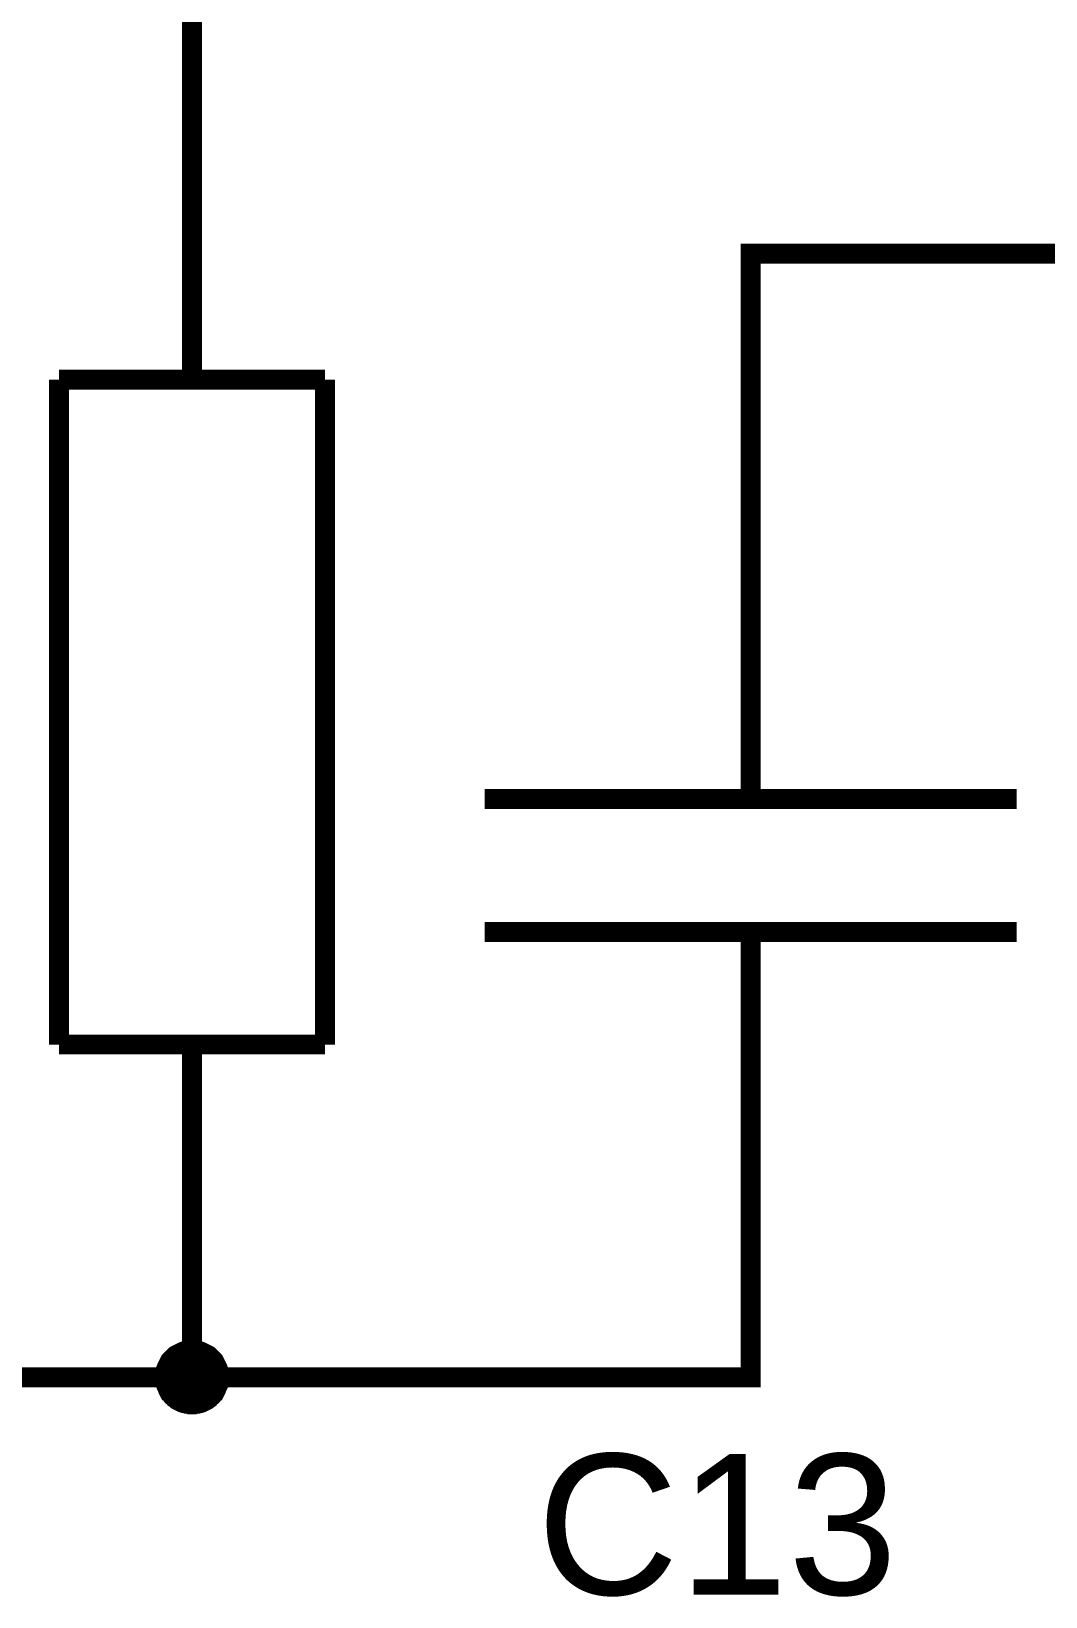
# Model space of a CAD drawing. Header units: millimetres. Extents: x 0 to 594, y 0 to 420.
# Drawn here: x 299.37 to 314.62, y 287.59 to 311.14 of the extents above; entities that cross this region are included whole.
import ezdxf

# ---------------------------------------------------------------- set-up
doc = ezdxf.new("R2010")
doc.units = ezdxf.units.MM
doc.layers.add('Sheet', color=255, linetype='Continuous')
doc.styles.get("Standard").update_dxf_attribs({"font": 'arial.ttf'})

msp = doc.modelspace()

# ---------------------------------------------------------------- linework, layer by layer
at = {"layer": 'Sheet', "color": 0}
for points, const_width in [([(301.783, 310.894), (301.783, 311.793)], 0.3), ([(301.783, 310.894), (301.783, 305.898)], 0.3), ([(301.783, 305.898), (301.783, 310.894)], 0.3), ([(310.186, 306.099), (310.186, 307.793), (317.986, 307.793), (322.981, 307.793)], 0.3), ([(310.186, 306.099), (310.186, 299.59)], 0.3), ([(310.186, 301.093), (310.186, 306.099)], 0.3), ([(299.783, 305.898), (299.783, 295.897)], 0.3), ([(299.783, 305.898), (303.784, 305.898)], 0.3), ([(303.784, 295.897), (303.784, 305.898)], 0.3), ([(306.186, 299.59), (314.187, 299.59)], 0.3), ([(306.186, 297.59), (314.187, 297.59)], 0.3), ([(310.186, 297.59), (310.186, 291.176)], 0.3), ([(303.784, 295.897), (299.783, 295.897)], 0.3), ([(301.783, 295.897), (301.783, 290.891)], 0.3), ([(301.783, 295.897), (301.783, 290.891)], 0.3), ([(310.186, 296.098), (310.186, 291.092)], 0.3), ([(284.184, 294.193), (284.184, 290.891), (301.783, 290.891), (301.783, 290.891), (310.186, 290.891), (310.186, 291.092)], 0.3), ([(301.276, 290.891), (301.276, 290.922), (301.276, 290.943), (301.286, 290.965), (301.286, 290.996), (301.286, 291.018), (301.297, 291.039), (301.307, 291.07), (301.318, 291.092), (301.328, 291.113), (301.339, 291.134), (301.35, 291.155), (301.36, 291.176), (301.371, 291.197), (301.392, 291.219), (301.403, 291.229), (301.424, 291.25), (301.445, 291.272), (301.455, 291.282), (301.477, 291.303), (301.498, 291.314), (301.519, 291.324), (301.54, 291.335), (301.561, 291.346), (301.582, 291.356), (301.604, 291.367), (301.635, 291.377), (301.656, 291.388), (301.678, 291.388), (301.709, 291.388), (301.731, 291.399), (301.752, 291.399), (301.783, 291.399)], 0.0991), ([(301.276, 290.891), (301.276, 290.922), (301.276, 290.943), (301.286, 290.965), (301.286, 290.996), (301.286, 291.018), (301.297, 291.039), (301.307, 291.07), (301.318, 291.092), (301.328, 291.113), (301.339, 291.134), (301.35, 291.155), (301.36, 291.176), (301.371, 291.197), (301.392, 291.219), (301.403, 291.229), (301.424, 291.25), (301.445, 291.272), (301.455, 291.282), (301.477, 291.303), (301.498, 291.314), (301.519, 291.324), (301.54, 291.335), (301.561, 291.346), (301.582, 291.356), (301.604, 291.367), (301.635, 291.377), (301.656, 291.388), (301.678, 291.388), (301.709, 291.388), (301.731, 291.399), (301.752, 291.399), (301.783, 291.399)], 0.0991), ([(301.276, 290.891), (301.276, 290.922), (301.276, 290.943), (301.286, 290.965), (301.286, 290.996), (301.286, 291.018), (301.297, 291.039), (301.307, 291.07), (301.318, 291.092), (301.328, 291.113), (301.339, 291.134), (301.35, 291.155), (301.36, 291.176), (301.371, 291.197), (301.392, 291.219), (301.403, 291.229), (301.424, 291.25), (301.445, 291.272), (301.455, 291.282), (301.477, 291.303), (301.498, 291.314), (301.519, 291.324), (301.54, 291.335), (301.561, 291.346), (301.582, 291.356), (301.604, 291.367), (301.635, 291.377), (301.656, 291.388), (301.678, 291.388), (301.709, 291.388), (301.731, 291.399), (301.752, 291.399), (301.783, 291.399)], 0.0991), ([(301.276, 290.891), (301.276, 290.922), (301.276, 290.943), (301.286, 290.965), (301.286, 290.996), (301.286, 291.018), (301.297, 291.039), (301.307, 291.07), (301.318, 291.092), (301.328, 291.113), (301.339, 291.134), (301.35, 291.155), (301.36, 291.176), (301.371, 291.197), (301.392, 291.219), (301.403, 291.229), (301.424, 291.25), (301.445, 291.272), (301.455, 291.282), (301.477, 291.303), (301.498, 291.314), (301.519, 291.324), (301.54, 291.335), (301.561, 291.346), (301.582, 291.356), (301.604, 291.367), (301.635, 291.377), (301.656, 291.388), (301.678, 291.388), (301.709, 291.388), (301.731, 291.399), (301.752, 291.399), (301.783, 291.399)], 0.0991), ([(301.276, 290.891), (301.276, 290.922), (301.276, 290.943), (301.286, 290.965), (301.286, 290.996), (301.286, 291.018), (301.297, 291.039), (301.307, 291.07), (301.318, 291.092), (301.328, 291.113), (301.339, 291.134), (301.35, 291.155), (301.36, 291.176), (301.371, 291.197), (301.392, 291.219), (301.403, 291.229), (301.424, 291.25), (301.445, 291.272), (301.455, 291.282), (301.477, 291.303), (301.498, 291.314), (301.519, 291.324), (301.54, 291.335), (301.561, 291.346), (301.582, 291.356), (301.604, 291.367), (301.635, 291.377), (301.656, 291.388), (301.678, 291.388), (301.709, 291.388), (301.731, 291.399), (301.752, 291.399), (301.783, 291.399)], 0.0991), ([(301.276, 290.891), (301.276, 290.922), (301.276, 290.943), (301.286, 290.965), (301.286, 290.996), (301.286, 291.018), (301.297, 291.039), (301.307, 291.07), (301.318, 291.092), (301.328, 291.113), (301.339, 291.134), (301.35, 291.155), (301.36, 291.176), (301.371, 291.197), (301.392, 291.219), (301.403, 291.229), (301.424, 291.25), (301.445, 291.272), (301.455, 291.282), (301.477, 291.303), (301.498, 291.314), (301.519, 291.324), (301.54, 291.335), (301.561, 291.346), (301.582, 291.356), (301.604, 291.367), (301.635, 291.377), (301.656, 291.388), (301.678, 291.388), (301.709, 291.388), (301.731, 291.399), (301.752, 291.399), (301.783, 291.399)], 0.0991), ([(301.276, 290.891), (301.276, 290.922), (301.276, 290.943), (301.286, 290.965), (301.286, 290.996), (301.286, 291.018), (301.297, 291.039), (301.307, 291.07), (301.318, 291.092), (301.328, 291.113), (301.339, 291.134), (301.35, 291.155), (301.36, 291.176), (301.371, 291.197), (301.392, 291.219), (301.403, 291.229), (301.424, 291.25), (301.445, 291.272), (301.455, 291.282), (301.477, 291.303), (301.498, 291.314), (301.519, 291.324), (301.54, 291.335), (301.561, 291.346), (301.582, 291.356), (301.604, 291.367), (301.635, 291.377), (301.656, 291.388), (301.678, 291.388), (301.709, 291.388), (301.731, 291.399), (301.752, 291.399), (301.783, 291.399)], 0.0991), ([(301.276, 290.891), (301.276, 290.922), (301.276, 290.943), (301.286, 290.965), (301.286, 290.996), (301.286, 291.018), (301.297, 291.039), (301.307, 291.07), (301.318, 291.092), (301.328, 291.113), (301.339, 291.134), (301.35, 291.155), (301.36, 291.176), (301.371, 291.197), (301.392, 291.219), (301.403, 291.229), (301.424, 291.25), (301.445, 291.272), (301.455, 291.282), (301.477, 291.303), (301.498, 291.314), (301.519, 291.324), (301.54, 291.335), (301.561, 291.346), (301.582, 291.356), (301.604, 291.367), (301.635, 291.377), (301.656, 291.388), (301.678, 291.388), (301.709, 291.388), (301.731, 291.399), (301.752, 291.399), (301.783, 291.399)], 0.0991), ([(301.276, 290.891), (301.276, 290.922), (301.276, 290.943), (301.286, 290.965), (301.286, 290.996), (301.286, 291.018), (301.297, 291.039), (301.307, 291.07), (301.318, 291.092), (301.328, 291.113), (301.339, 291.134), (301.35, 291.155), (301.36, 291.176), (301.371, 291.197), (301.392, 291.219), (301.403, 291.229), (301.424, 291.25), (301.445, 291.272), (301.455, 291.282), (301.477, 291.303), (301.498, 291.314), (301.519, 291.324), (301.54, 291.335), (301.561, 291.346), (301.582, 291.356), (301.604, 291.367), (301.635, 291.377), (301.656, 291.388), (301.678, 291.388), (301.709, 291.388), (301.731, 291.399), (301.752, 291.399), (301.783, 291.399)], 0.0991), ([(301.276, 290.891), (301.276, 290.922), (301.276, 290.943), (301.286, 290.965), (301.286, 290.996), (301.286, 291.018), (301.297, 291.039), (301.307, 291.07), (301.318, 291.092), (301.328, 291.113), (301.339, 291.134), (301.35, 291.155), (301.36, 291.176), (301.371, 291.197), (301.392, 291.219), (301.403, 291.229), (301.424, 291.25), (301.445, 291.272), (301.455, 291.282), (301.477, 291.303), (301.498, 291.314), (301.519, 291.324), (301.54, 291.335), (301.561, 291.346), (301.582, 291.356), (301.604, 291.367), (301.635, 291.377), (301.656, 291.388), (301.678, 291.388), (301.709, 291.388), (301.731, 291.399), (301.752, 291.399), (301.783, 291.399)], 0.0991), ([(301.783, 291.399), (301.783, 291.399)], 0.0991), ([(301.783, 291.399), (301.815, 291.399), (301.836, 291.399), (301.858, 291.388), (301.889, 291.388), (301.91, 291.388), (301.932, 291.377), (301.963, 291.367), (301.985, 291.356), (302.006, 291.346), (302.027, 291.335), (302.048, 291.324), (302.069, 291.314), (302.09, 291.303), (302.112, 291.282), (302.122, 291.272), (302.143, 291.25), (302.164, 291.229), (302.175, 291.219), (302.196, 291.197), (302.207, 291.176), (302.217, 291.155), (302.228, 291.134), (302.239, 291.113), (302.249, 291.092), (302.26, 291.07), (302.27, 291.039), (302.281, 291.018), (302.281, 290.996), (302.281, 290.965), (302.291, 290.943), (302.291, 290.922), (302.291, 290.891)], 0.0991), ([(301.783, 291.399), (301.783, 291.399)], 0.0991), ([(301.783, 291.399), (301.815, 291.399), (301.836, 291.399), (301.858, 291.388), (301.889, 291.388), (301.91, 291.388), (301.932, 291.377), (301.963, 291.367), (301.985, 291.356), (302.006, 291.346), (302.027, 291.335), (302.048, 291.324), (302.069, 291.314), (302.09, 291.303), (302.112, 291.282), (302.122, 291.272), (302.143, 291.25), (302.164, 291.229), (302.175, 291.219), (302.196, 291.197), (302.207, 291.176), (302.217, 291.155), (302.228, 291.134), (302.239, 291.113), (302.249, 291.092), (302.26, 291.07), (302.27, 291.039), (302.281, 291.018), (302.281, 290.996), (302.281, 290.965), (302.291, 290.943), (302.291, 290.922), (302.291, 290.891)], 0.0991), ([(301.783, 291.399), (301.783, 291.399)], 0.0991), ([(301.783, 291.399), (301.815, 291.399), (301.836, 291.399), (301.858, 291.388), (301.889, 291.388), (301.91, 291.388), (301.932, 291.377), (301.963, 291.367), (301.985, 291.356), (302.006, 291.346), (302.027, 291.335), (302.048, 291.324), (302.069, 291.314), (302.09, 291.303), (302.112, 291.282), (302.122, 291.272), (302.143, 291.25), (302.164, 291.229), (302.175, 291.219), (302.196, 291.197), (302.207, 291.176), (302.217, 291.155), (302.228, 291.134), (302.239, 291.113), (302.249, 291.092), (302.26, 291.07), (302.27, 291.039), (302.281, 291.018), (302.281, 290.996), (302.281, 290.965), (302.291, 290.943), (302.291, 290.922), (302.291, 290.891)], 0.0991), ([(301.783, 291.399), (301.783, 291.399)], 0.0991), ([(301.783, 291.399), (301.815, 291.399), (301.836, 291.399), (301.858, 291.388), (301.889, 291.388), (301.91, 291.388), (301.932, 291.377), (301.963, 291.367), (301.985, 291.356), (302.006, 291.346), (302.027, 291.335), (302.048, 291.324), (302.069, 291.314), (302.09, 291.303), (302.112, 291.282), (302.122, 291.272), (302.143, 291.25), (302.164, 291.229), (302.175, 291.219), (302.196, 291.197), (302.207, 291.176), (302.217, 291.155), (302.228, 291.134), (302.239, 291.113), (302.249, 291.092), (302.26, 291.07), (302.27, 291.039), (302.281, 291.018), (302.281, 290.996), (302.281, 290.965), (302.291, 290.943), (302.291, 290.922), (302.291, 290.891)], 0.0991), ([(301.783, 291.399), (301.783, 291.399)], 0.0991), ([(301.783, 291.399), (301.815, 291.399), (301.836, 291.399), (301.858, 291.388), (301.889, 291.388), (301.91, 291.388), (301.932, 291.377), (301.963, 291.367), (301.985, 291.356), (302.006, 291.346), (302.027, 291.335), (302.048, 291.324), (302.069, 291.314), (302.09, 291.303), (302.112, 291.282), (302.122, 291.272), (302.143, 291.25), (302.164, 291.229), (302.175, 291.219), (302.196, 291.197), (302.207, 291.176), (302.217, 291.155), (302.228, 291.134), (302.239, 291.113), (302.249, 291.092), (302.26, 291.07), (302.27, 291.039), (302.281, 291.018), (302.281, 290.996), (302.281, 290.965), (302.291, 290.943), (302.291, 290.922), (302.291, 290.891)], 0.0991), ([(301.783, 291.399), (301.783, 291.399)], 0.0991), ([(301.783, 291.399), (301.815, 291.399), (301.836, 291.399), (301.858, 291.388), (301.889, 291.388), (301.91, 291.388), (301.932, 291.377), (301.963, 291.367), (301.985, 291.356), (302.006, 291.346), (302.027, 291.335), (302.048, 291.324), (302.069, 291.314), (302.09, 291.303), (302.112, 291.282), (302.122, 291.272), (302.143, 291.25), (302.164, 291.229), (302.175, 291.219), (302.196, 291.197), (302.207, 291.176), (302.217, 291.155), (302.228, 291.134), (302.239, 291.113), (302.249, 291.092), (302.26, 291.07), (302.27, 291.039), (302.281, 291.018), (302.281, 290.996), (302.281, 290.965), (302.291, 290.943), (302.291, 290.922), (302.291, 290.891)], 0.0991), ([(301.783, 291.399), (301.783, 291.399)], 0.0991), ([(301.783, 291.399), (301.815, 291.399), (301.836, 291.399), (301.858, 291.388), (301.889, 291.388), (301.91, 291.388), (301.932, 291.377), (301.963, 291.367), (301.985, 291.356), (302.006, 291.346), (302.027, 291.335), (302.048, 291.324), (302.069, 291.314), (302.09, 291.303), (302.112, 291.282), (302.122, 291.272), (302.143, 291.25), (302.164, 291.229), (302.175, 291.219), (302.196, 291.197), (302.207, 291.176), (302.217, 291.155), (302.228, 291.134), (302.239, 291.113), (302.249, 291.092), (302.26, 291.07), (302.27, 291.039), (302.281, 291.018), (302.281, 290.996), (302.281, 290.965), (302.291, 290.943), (302.291, 290.922), (302.291, 290.891)], 0.0991), ([(301.783, 291.399), (301.783, 291.399)], 0.0991), ([(301.783, 291.399), (301.815, 291.399), (301.836, 291.399), (301.858, 291.388), (301.889, 291.388), (301.91, 291.388), (301.932, 291.377), (301.963, 291.367), (301.985, 291.356), (302.006, 291.346), (302.027, 291.335), (302.048, 291.324), (302.069, 291.314), (302.09, 291.303), (302.112, 291.282), (302.122, 291.272), (302.143, 291.25), (302.164, 291.229), (302.175, 291.219), (302.196, 291.197), (302.207, 291.176), (302.217, 291.155), (302.228, 291.134), (302.239, 291.113), (302.249, 291.092), (302.26, 291.07), (302.27, 291.039), (302.281, 291.018), (302.281, 290.996), (302.281, 290.965), (302.291, 290.943), (302.291, 290.922), (302.291, 290.891)], 0.0991), ([(301.783, 291.399), (301.783, 291.399)], 0.0991), ([(301.783, 291.399), (301.815, 291.399), (301.836, 291.399), (301.858, 291.388), (301.889, 291.388), (301.91, 291.388), (301.932, 291.377), (301.963, 291.367), (301.985, 291.356), (302.006, 291.346), (302.027, 291.335), (302.048, 291.324), (302.069, 291.314), (302.09, 291.303), (302.112, 291.282), (302.122, 291.272), (302.143, 291.25), (302.164, 291.229), (302.175, 291.219), (302.196, 291.197), (302.207, 291.176), (302.217, 291.155), (302.228, 291.134), (302.239, 291.113), (302.249, 291.092), (302.26, 291.07), (302.27, 291.039), (302.281, 291.018), (302.281, 290.996), (302.281, 290.965), (302.291, 290.943), (302.291, 290.922), (302.291, 290.891)], 0.0991), ([(301.783, 291.399), (301.783, 291.399)], 0.0991), ([(301.783, 291.399), (301.815, 291.399), (301.836, 291.399), (301.858, 291.388), (301.889, 291.388), (301.91, 291.388), (301.932, 291.377), (301.963, 291.367), (301.985, 291.356), (302.006, 291.346), (302.027, 291.335), (302.048, 291.324), (302.069, 291.314), (302.09, 291.303), (302.112, 291.282), (302.122, 291.272), (302.143, 291.25), (302.164, 291.229), (302.175, 291.219), (302.196, 291.197), (302.207, 291.176), (302.217, 291.155), (302.228, 291.134), (302.239, 291.113), (302.249, 291.092), (302.26, 291.07), (302.27, 291.039), (302.281, 291.018), (302.281, 290.996), (302.281, 290.965), (302.291, 290.943), (302.291, 290.922), (302.291, 290.891)], 0.0991), ([(301.783, 290.383), (301.752, 290.383), (301.731, 290.383), (301.709, 290.393), (301.678, 290.393), (301.656, 290.404), (301.635, 290.404), (301.604, 290.414), (301.582, 290.425), (301.561, 290.435), (301.54, 290.446), (301.519, 290.457), (301.498, 290.467), (301.477, 290.488), (301.455, 290.499), (301.445, 290.52), (301.424, 290.531), (301.403, 290.552), (301.392, 290.573), (301.371, 290.584), (301.36, 290.605), (301.35, 290.626), (301.339, 290.647), (301.328, 290.668), (301.318, 290.7), (301.307, 290.721), (301.297, 290.742), (301.286, 290.764), (301.286, 290.785), (301.286, 290.816), (301.276, 290.838), (301.276, 290.869), (301.276, 290.891)], 0.0991), ([(301.276, 290.891), (301.276, 290.891)], 0.0991), ([(301.783, 290.383), (301.752, 290.383), (301.731, 290.383), (301.709, 290.393), (301.678, 290.393), (301.656, 290.404), (301.635, 290.404), (301.604, 290.414), (301.582, 290.425), (301.561, 290.435), (301.54, 290.446), (301.519, 290.457), (301.498, 290.467), (301.477, 290.488), (301.455, 290.499), (301.445, 290.52), (301.424, 290.531), (301.403, 290.552), (301.392, 290.573), (301.371, 290.584), (301.36, 290.605), (301.35, 290.626), (301.339, 290.647), (301.328, 290.668), (301.318, 290.7), (301.307, 290.721), (301.297, 290.742), (301.286, 290.764), (301.286, 290.785), (301.286, 290.816), (301.276, 290.838), (301.276, 290.869), (301.276, 290.891)], 0.0991), ([(301.276, 290.891), (301.276, 290.891)], 0.0991), ([(301.783, 290.383), (301.752, 290.383), (301.731, 290.383), (301.709, 290.393), (301.678, 290.393), (301.656, 290.404), (301.635, 290.404), (301.604, 290.414), (301.582, 290.425), (301.561, 290.435), (301.54, 290.446), (301.519, 290.457), (301.498, 290.467), (301.477, 290.488), (301.455, 290.499), (301.445, 290.52), (301.424, 290.531), (301.403, 290.552), (301.392, 290.573), (301.371, 290.584), (301.36, 290.605), (301.35, 290.626), (301.339, 290.647), (301.328, 290.668), (301.318, 290.7), (301.307, 290.721), (301.297, 290.742), (301.286, 290.764), (301.286, 290.785), (301.286, 290.816), (301.276, 290.838), (301.276, 290.869), (301.276, 290.891)], 0.0991), ([(301.276, 290.891), (301.276, 290.891)], 0.0991), ([(301.783, 290.383), (301.752, 290.383), (301.731, 290.383), (301.709, 290.393), (301.678, 290.393), (301.656, 290.404), (301.635, 290.404), (301.604, 290.414), (301.582, 290.425), (301.561, 290.435), (301.54, 290.446), (301.519, 290.457), (301.498, 290.467), (301.477, 290.488), (301.455, 290.499), (301.445, 290.52), (301.424, 290.531), (301.403, 290.552), (301.392, 290.573), (301.371, 290.584), (301.36, 290.605), (301.35, 290.626), (301.339, 290.647), (301.328, 290.668), (301.318, 290.7), (301.307, 290.721), (301.297, 290.742), (301.286, 290.764), (301.286, 290.785), (301.286, 290.816), (301.276, 290.838), (301.276, 290.869), (301.276, 290.891)], 0.0991), ([(301.276, 290.891), (301.276, 290.891)], 0.0991), ([(301.783, 290.383), (301.752, 290.383), (301.731, 290.383), (301.709, 290.393), (301.678, 290.393), (301.656, 290.404), (301.635, 290.404), (301.604, 290.414), (301.582, 290.425), (301.561, 290.435), (301.54, 290.446), (301.519, 290.457), (301.498, 290.467), (301.477, 290.488), (301.455, 290.499), (301.445, 290.52), (301.424, 290.531), (301.403, 290.552), (301.392, 290.573), (301.371, 290.584), (301.36, 290.605), (301.35, 290.626), (301.339, 290.647), (301.328, 290.668), (301.318, 290.7), (301.307, 290.721), (301.297, 290.742), (301.286, 290.764), (301.286, 290.785), (301.286, 290.816), (301.276, 290.838), (301.276, 290.869), (301.276, 290.891)], 0.0991), ([(301.276, 290.891), (301.276, 290.891)], 0.0991), ([(301.783, 290.383), (301.752, 290.383), (301.731, 290.383), (301.709, 290.393), (301.678, 290.393), (301.656, 290.404), (301.635, 290.404), (301.604, 290.414), (301.582, 290.425), (301.561, 290.435), (301.54, 290.446), (301.519, 290.457), (301.498, 290.467), (301.477, 290.488), (301.455, 290.499), (301.445, 290.52), (301.424, 290.531), (301.403, 290.552), (301.392, 290.573), (301.371, 290.584), (301.36, 290.605), (301.35, 290.626), (301.339, 290.647), (301.328, 290.668), (301.318, 290.7), (301.307, 290.721), (301.297, 290.742), (301.286, 290.764), (301.286, 290.785), (301.286, 290.816), (301.276, 290.838), (301.276, 290.869), (301.276, 290.891)], 0.0991), ([(301.276, 290.891), (301.276, 290.891)], 0.0991), ([(301.783, 290.383), (301.752, 290.383), (301.731, 290.383), (301.709, 290.393), (301.678, 290.393), (301.656, 290.404), (301.635, 290.404), (301.604, 290.414), (301.582, 290.425), (301.561, 290.435), (301.54, 290.446), (301.519, 290.457), (301.498, 290.467), (301.477, 290.488), (301.455, 290.499), (301.445, 290.52), (301.424, 290.531), (301.403, 290.552), (301.392, 290.573), (301.371, 290.584), (301.36, 290.605), (301.35, 290.626), (301.339, 290.647), (301.328, 290.668), (301.318, 290.7), (301.307, 290.721), (301.297, 290.742), (301.286, 290.764), (301.286, 290.785), (301.286, 290.816), (301.276, 290.838), (301.276, 290.869), (301.276, 290.891)], 0.0991), ([(301.276, 290.891), (301.276, 290.891)], 0.0991), ([(301.783, 290.383), (301.752, 290.383), (301.731, 290.383), (301.709, 290.393), (301.678, 290.393), (301.656, 290.404), (301.635, 290.404), (301.604, 290.414), (301.582, 290.425), (301.561, 290.435), (301.54, 290.446), (301.519, 290.457), (301.498, 290.467), (301.477, 290.488), (301.455, 290.499), (301.445, 290.52), (301.424, 290.531), (301.403, 290.552), (301.392, 290.573), (301.371, 290.584), (301.36, 290.605), (301.35, 290.626), (301.339, 290.647), (301.328, 290.668), (301.318, 290.7), (301.307, 290.721), (301.297, 290.742), (301.286, 290.764), (301.286, 290.785), (301.286, 290.816), (301.276, 290.838), (301.276, 290.869), (301.276, 290.891)], 0.0991), ([(301.276, 290.891), (301.276, 290.891)], 0.0991), ([(301.783, 290.383), (301.752, 290.383), (301.731, 290.383), (301.709, 290.393), (301.678, 290.393), (301.656, 290.404), (301.635, 290.404), (301.604, 290.414), (301.582, 290.425), (301.561, 290.435), (301.54, 290.446), (301.519, 290.457), (301.498, 290.467), (301.477, 290.488), (301.455, 290.499), (301.445, 290.52), (301.424, 290.531), (301.403, 290.552), (301.392, 290.573), (301.371, 290.584), (301.36, 290.605), (301.35, 290.626), (301.339, 290.647), (301.328, 290.668), (301.318, 290.7), (301.307, 290.721), (301.297, 290.742), (301.286, 290.764), (301.286, 290.785), (301.286, 290.816), (301.276, 290.838), (301.276, 290.869), (301.276, 290.891)], 0.0991), ([(301.276, 290.891), (301.276, 290.891)], 0.0991), ([(301.783, 290.383), (301.752, 290.383), (301.731, 290.383), (301.709, 290.393), (301.678, 290.393), (301.656, 290.404), (301.635, 290.404), (301.604, 290.414), (301.582, 290.425), (301.561, 290.435), (301.54, 290.446), (301.519, 290.457), (301.498, 290.467), (301.477, 290.488), (301.455, 290.499), (301.445, 290.52), (301.424, 290.531), (301.403, 290.552), (301.392, 290.573), (301.371, 290.584), (301.36, 290.605), (301.35, 290.626), (301.339, 290.647), (301.328, 290.668), (301.318, 290.7), (301.307, 290.721), (301.297, 290.742), (301.286, 290.764), (301.286, 290.785), (301.286, 290.816), (301.276, 290.838), (301.276, 290.869), (301.276, 290.891)], 0.0991), ([(301.276, 290.891), (301.276, 290.891)], 0.0991), ([(302.291, 290.891), (302.291, 290.869), (302.291, 290.838), (302.281, 290.816), (302.281, 290.785), (302.281, 290.764), (302.27, 290.742), (302.26, 290.721), (302.249, 290.7), (302.239, 290.668), (302.228, 290.647), (302.217, 290.626), (302.207, 290.605), (302.196, 290.584), (302.175, 290.573), (302.164, 290.552), (302.143, 290.531), (302.122, 290.52), (302.112, 290.499), (302.09, 290.488), (302.069, 290.467), (302.048, 290.457), (302.027, 290.446), (302.006, 290.435), (301.985, 290.425), (301.963, 290.414), (301.932, 290.404), (301.91, 290.404), (301.889, 290.393), (301.858, 290.393), (301.836, 290.383), (301.815, 290.383), (301.783, 290.383)], 0.0991), ([(302.291, 290.891), (302.291, 290.869), (302.291, 290.838), (302.281, 290.816), (302.281, 290.785), (302.281, 290.764), (302.27, 290.742), (302.26, 290.721), (302.249, 290.7), (302.239, 290.668), (302.228, 290.647), (302.217, 290.626), (302.207, 290.605), (302.196, 290.584), (302.175, 290.573), (302.164, 290.552), (302.143, 290.531), (302.122, 290.52), (302.112, 290.499), (302.09, 290.488), (302.069, 290.467), (302.048, 290.457), (302.027, 290.446), (302.006, 290.435), (301.985, 290.425), (301.963, 290.414), (301.932, 290.404), (301.91, 290.404), (301.889, 290.393), (301.858, 290.393), (301.836, 290.383), (301.815, 290.383), (301.783, 290.383)], 0.0991), ([(302.291, 290.891), (302.291, 290.869), (302.291, 290.838), (302.281, 290.816), (302.281, 290.785), (302.281, 290.764), (302.27, 290.742), (302.26, 290.721), (302.249, 290.7), (302.239, 290.668), (302.228, 290.647), (302.217, 290.626), (302.207, 290.605), (302.196, 290.584), (302.175, 290.573), (302.164, 290.552), (302.143, 290.531), (302.122, 290.52), (302.112, 290.499), (302.09, 290.488), (302.069, 290.467), (302.048, 290.457), (302.027, 290.446), (302.006, 290.435), (301.985, 290.425), (301.963, 290.414), (301.932, 290.404), (301.91, 290.404), (301.889, 290.393), (301.858, 290.393), (301.836, 290.383), (301.815, 290.383), (301.783, 290.383)], 0.0991), ([(302.291, 290.891), (302.291, 290.869), (302.291, 290.838), (302.281, 290.816), (302.281, 290.785), (302.281, 290.764), (302.27, 290.742), (302.26, 290.721), (302.249, 290.7), (302.239, 290.668), (302.228, 290.647), (302.217, 290.626), (302.207, 290.605), (302.196, 290.584), (302.175, 290.573), (302.164, 290.552), (302.143, 290.531), (302.122, 290.52), (302.112, 290.499), (302.09, 290.488), (302.069, 290.467), (302.048, 290.457), (302.027, 290.446), (302.006, 290.435), (301.985, 290.425), (301.963, 290.414), (301.932, 290.404), (301.91, 290.404), (301.889, 290.393), (301.858, 290.393), (301.836, 290.383), (301.815, 290.383), (301.783, 290.383)], 0.0991), ([(302.291, 290.891), (302.291, 290.869), (302.291, 290.838), (302.281, 290.816), (302.281, 290.785), (302.281, 290.764), (302.27, 290.742), (302.26, 290.721), (302.249, 290.7), (302.239, 290.668), (302.228, 290.647), (302.217, 290.626), (302.207, 290.605), (302.196, 290.584), (302.175, 290.573), (302.164, 290.552), (302.143, 290.531), (302.122, 290.52), (302.112, 290.499), (302.09, 290.488), (302.069, 290.467), (302.048, 290.457), (302.027, 290.446), (302.006, 290.435), (301.985, 290.425), (301.963, 290.414), (301.932, 290.404), (301.91, 290.404), (301.889, 290.393), (301.858, 290.393), (301.836, 290.383), (301.815, 290.383), (301.783, 290.383)], 0.0991), ([(302.291, 290.891), (302.291, 290.869), (302.291, 290.838), (302.281, 290.816), (302.281, 290.785), (302.281, 290.764), (302.27, 290.742), (302.26, 290.721), (302.249, 290.7), (302.239, 290.668), (302.228, 290.647), (302.217, 290.626), (302.207, 290.605), (302.196, 290.584), (302.175, 290.573), (302.164, 290.552), (302.143, 290.531), (302.122, 290.52), (302.112, 290.499), (302.09, 290.488), (302.069, 290.467), (302.048, 290.457), (302.027, 290.446), (302.006, 290.435), (301.985, 290.425), (301.963, 290.414), (301.932, 290.404), (301.91, 290.404), (301.889, 290.393), (301.858, 290.393), (301.836, 290.383), (301.815, 290.383), (301.783, 290.383)], 0.0991), ([(302.291, 290.891), (302.291, 290.869), (302.291, 290.838), (302.281, 290.816), (302.281, 290.785), (302.281, 290.764), (302.27, 290.742), (302.26, 290.721), (302.249, 290.7), (302.239, 290.668), (302.228, 290.647), (302.217, 290.626), (302.207, 290.605), (302.196, 290.584), (302.175, 290.573), (302.164, 290.552), (302.143, 290.531), (302.122, 290.52), (302.112, 290.499), (302.09, 290.488), (302.069, 290.467), (302.048, 290.457), (302.027, 290.446), (302.006, 290.435), (301.985, 290.425), (301.963, 290.414), (301.932, 290.404), (301.91, 290.404), (301.889, 290.393), (301.858, 290.393), (301.836, 290.383), (301.815, 290.383), (301.783, 290.383)], 0.0991), ([(302.291, 290.891), (302.291, 290.869), (302.291, 290.838), (302.281, 290.816), (302.281, 290.785), (302.281, 290.764), (302.27, 290.742), (302.26, 290.721), (302.249, 290.7), (302.239, 290.668), (302.228, 290.647), (302.217, 290.626), (302.207, 290.605), (302.196, 290.584), (302.175, 290.573), (302.164, 290.552), (302.143, 290.531), (302.122, 290.52), (302.112, 290.499), (302.09, 290.488), (302.069, 290.467), (302.048, 290.457), (302.027, 290.446), (302.006, 290.435), (301.985, 290.425), (301.963, 290.414), (301.932, 290.404), (301.91, 290.404), (301.889, 290.393), (301.858, 290.393), (301.836, 290.383), (301.815, 290.383), (301.783, 290.383)], 0.0991), ([(302.291, 290.891), (302.291, 290.869), (302.291, 290.838), (302.281, 290.816), (302.281, 290.785), (302.281, 290.764), (302.27, 290.742), (302.26, 290.721), (302.249, 290.7), (302.239, 290.668), (302.228, 290.647), (302.217, 290.626), (302.207, 290.605), (302.196, 290.584), (302.175, 290.573), (302.164, 290.552), (302.143, 290.531), (302.122, 290.52), (302.112, 290.499), (302.09, 290.488), (302.069, 290.467), (302.048, 290.457), (302.027, 290.446), (302.006, 290.435), (301.985, 290.425), (301.963, 290.414), (301.932, 290.404), (301.91, 290.404), (301.889, 290.393), (301.858, 290.393), (301.836, 290.383), (301.815, 290.383), (301.783, 290.383)], 0.0991), ([(302.291, 290.891), (302.291, 290.869), (302.291, 290.838), (302.281, 290.816), (302.281, 290.785), (302.281, 290.764), (302.27, 290.742), (302.26, 290.721), (302.249, 290.7), (302.239, 290.668), (302.228, 290.647), (302.217, 290.626), (302.207, 290.605), (302.196, 290.584), (302.175, 290.573), (302.164, 290.552), (302.143, 290.531), (302.122, 290.52), (302.112, 290.499), (302.09, 290.488), (302.069, 290.467), (302.048, 290.457), (302.027, 290.446), (302.006, 290.435), (301.985, 290.425), (301.963, 290.414), (301.932, 290.404), (301.91, 290.404), (301.889, 290.393), (301.858, 290.393), (301.836, 290.383), (301.815, 290.383), (301.783, 290.383)], 0.0991), ([(302.291, 290.891), (302.291, 290.891), (302.291, 290.891), (302.291, 290.891), (302.291, 290.891), (302.291, 290.891), (302.291, 290.891), (302.291, 290.891), (302.291, 290.891), (302.291, 290.891), (302.291, 290.891), (302.291, 290.891), (302.291, 290.891), (302.291, 290.891), (302.291, 290.891), (302.291, 290.891), (302.291, 290.891), (302.291, 290.891), (302.291, 290.891), (302.291, 290.891), (302.291, 290.891), (302.291, 290.891), (302.291, 290.891), (302.291, 290.891), (302.291, 290.891), (302.291, 290.891), (302.291, 290.891), (302.291, 290.891), (302.291, 290.891), (302.291, 290.891), (302.291, 290.891), (302.291, 290.891), (302.291, 290.891)], 0.0991), ([(302.291, 290.891), (302.291, 290.891)], 0.0991), ([(302.291, 290.891), (302.291, 290.891), (302.291, 290.891), (302.291, 290.891), (302.291, 290.891), (302.291, 290.891), (302.291, 290.891), (302.291, 290.891), (302.291, 290.891), (302.291, 290.891), (302.291, 290.891), (302.291, 290.891), (302.291, 290.891), (302.291, 290.891), (302.291, 290.891), (302.291, 290.891), (302.291, 290.891), (302.291, 290.891), (302.291, 290.891), (302.291, 290.891), (302.291, 290.891), (302.291, 290.891), (302.291, 290.891), (302.291, 290.891), (302.291, 290.891), (302.291, 290.891), (302.291, 290.891), (302.291, 290.891), (302.291, 290.891), (302.291, 290.891), (302.291, 290.891), (302.291, 290.891), (302.291, 290.891)], 0.0991), ([(302.291, 290.891), (302.291, 290.891)], 0.0991), ([(302.291, 290.891), (302.291, 290.891), (302.291, 290.891), (302.291, 290.891), (302.291, 290.891), (302.291, 290.891), (302.291, 290.891), (302.291, 290.891), (302.291, 290.891), (302.291, 290.891), (302.291, 290.891), (302.291, 290.891), (302.291, 290.891), (302.291, 290.891), (302.291, 290.891), (302.291, 290.891), (302.291, 290.891), (302.291, 290.891), (302.291, 290.891), (302.291, 290.891), (302.291, 290.891), (302.291, 290.891), (302.291, 290.891), (302.291, 290.891), (302.291, 290.891), (302.291, 290.891), (302.291, 290.891), (302.291, 290.891), (302.291, 290.891), (302.291, 290.891), (302.291, 290.891), (302.291, 290.891), (302.291, 290.891)], 0.0991), ([(302.291, 290.891), (302.291, 290.891)], 0.0991), ([(302.291, 290.891), (302.291, 290.891), (302.291, 290.891), (302.291, 290.891), (302.291, 290.891), (302.291, 290.891), (302.291, 290.891), (302.291, 290.891), (302.291, 290.891), (302.291, 290.891), (302.291, 290.891), (302.291, 290.891), (302.291, 290.891), (302.291, 290.891), (302.291, 290.891), (302.291, 290.891), (302.291, 290.891), (302.291, 290.891), (302.291, 290.891), (302.291, 290.891), (302.291, 290.891), (302.291, 290.891), (302.291, 290.891), (302.291, 290.891), (302.291, 290.891), (302.291, 290.891), (302.291, 290.891), (302.291, 290.891), (302.291, 290.891), (302.291, 290.891), (302.291, 290.891), (302.291, 290.891), (302.291, 290.891)], 0.0991), ([(302.291, 290.891), (302.291, 290.891)], 0.0991), ([(302.291, 290.891), (302.291, 290.891), (302.291, 290.891), (302.291, 290.891), (302.291, 290.891), (302.291, 290.891), (302.291, 290.891), (302.291, 290.891), (302.291, 290.891), (302.291, 290.891), (302.291, 290.891), (302.291, 290.891), (302.291, 290.891), (302.291, 290.891), (302.291, 290.891), (302.291, 290.891), (302.291, 290.891), (302.291, 290.891), (302.291, 290.891), (302.291, 290.891), (302.291, 290.891), (302.291, 290.891), (302.291, 290.891), (302.291, 290.891), (302.291, 290.891), (302.291, 290.891), (302.291, 290.891), (302.291, 290.891), (302.291, 290.891), (302.291, 290.891), (302.291, 290.891), (302.291, 290.891), (302.291, 290.891)], 0.0991), ([(302.291, 290.891), (302.291, 290.891)], 0.0991), ([(302.291, 290.891), (302.291, 290.891), (302.291, 290.891), (302.291, 290.891), (302.291, 290.891), (302.291, 290.891), (302.291, 290.891), (302.291, 290.891), (302.291, 290.891), (302.291, 290.891), (302.291, 290.891), (302.291, 290.891), (302.291, 290.891), (302.291, 290.891), (302.291, 290.891), (302.291, 290.891), (302.291, 290.891), (302.291, 290.891), (302.291, 290.891), (302.291, 290.891), (302.291, 290.891), (302.291, 290.891), (302.291, 290.891), (302.291, 290.891), (302.291, 290.891), (302.291, 290.891), (302.291, 290.891), (302.291, 290.891), (302.291, 290.891), (302.291, 290.891), (302.291, 290.891), (302.291, 290.891), (302.291, 290.891)], 0.0991), ([(302.291, 290.891), (302.291, 290.891)], 0.0991), ([(302.291, 290.891), (302.291, 290.891), (302.291, 290.891), (302.291, 290.891), (302.291, 290.891), (302.291, 290.891), (302.291, 290.891), (302.291, 290.891), (302.291, 290.891), (302.291, 290.891), (302.291, 290.891), (302.291, 290.891), (302.291, 290.891), (302.291, 290.891), (302.291, 290.891), (302.291, 290.891), (302.291, 290.891), (302.291, 290.891), (302.291, 290.891), (302.291, 290.891), (302.291, 290.891), (302.291, 290.891), (302.291, 290.891), (302.291, 290.891), (302.291, 290.891), (302.291, 290.891), (302.291, 290.891), (302.291, 290.891), (302.291, 290.891), (302.291, 290.891), (302.291, 290.891), (302.291, 290.891), (302.291, 290.891)], 0.0991), ([(302.291, 290.891), (302.291, 290.891)], 0.0991), ([(302.291, 290.891), (302.291, 290.891), (302.291, 290.891), (302.291, 290.891), (302.291, 290.891), (302.291, 290.891), (302.291, 290.891), (302.291, 290.891), (302.291, 290.891), (302.291, 290.891), (302.291, 290.891), (302.291, 290.891), (302.291, 290.891), (302.291, 290.891), (302.291, 290.891), (302.291, 290.891), (302.291, 290.891), (302.291, 290.891), (302.291, 290.891), (302.291, 290.891), (302.291, 290.891), (302.291, 290.891), (302.291, 290.891), (302.291, 290.891), (302.291, 290.891), (302.291, 290.891), (302.291, 290.891), (302.291, 290.891), (302.291, 290.891), (302.291, 290.891), (302.291, 290.891), (302.291, 290.891), (302.291, 290.891)], 0.0991), ([(302.291, 290.891), (302.291, 290.891)], 0.0991), ([(302.291, 290.891), (302.291, 290.891), (302.291, 290.891), (302.291, 290.891), (302.291, 290.891), (302.291, 290.891), (302.291, 290.891), (302.291, 290.891), (302.291, 290.891), (302.291, 290.891), (302.291, 290.891), (302.291, 290.891), (302.291, 290.891), (302.291, 290.891), (302.291, 290.891), (302.291, 290.891), (302.291, 290.891), (302.291, 290.891), (302.291, 290.891), (302.291, 290.891), (302.291, 290.891), (302.291, 290.891), (302.291, 290.891), (302.291, 290.891), (302.291, 290.891), (302.291, 290.891), (302.291, 290.891), (302.291, 290.891), (302.291, 290.891), (302.291, 290.891), (302.291, 290.891), (302.291, 290.891), (302.291, 290.891)], 0.0991), ([(302.291, 290.891), (302.291, 290.891)], 0.0991), ([(302.291, 290.891), (302.291, 290.891), (302.291, 290.891), (302.291, 290.891), (302.291, 290.891), (302.291, 290.891), (302.291, 290.891), (302.291, 290.891), (302.291, 290.891), (302.291, 290.891), (302.291, 290.891), (302.291, 290.891), (302.291, 290.891), (302.291, 290.891), (302.291, 290.891), (302.291, 290.891), (302.291, 290.891), (302.291, 290.891), (302.291, 290.891), (302.291, 290.891), (302.291, 290.891), (302.291, 290.891), (302.291, 290.891), (302.291, 290.891), (302.291, 290.891), (302.291, 290.891), (302.291, 290.891), (302.291, 290.891), (302.291, 290.891), (302.291, 290.891), (302.291, 290.891), (302.291, 290.891), (302.291, 290.891)], 0.0991), ([(302.291, 290.891), (302.291, 290.891)], 0.0991)]:
    msp.add_lwpolyline(points, dxfattribs=dict(at, const_width=const_width))
at = {"layer": 'Sheet', "color": 0, "const_width": 0.508}
msp.add_lwpolyline([(301.525, 290.9, 1), (302.033, 290.9, 1)], format="xyb", close=True, dxfattribs=at)

# ---------------------------------------------------------------- texts
at = {"layer": 'Sheet', "color": 0}
msp.add_text('C13', height=2.1167, dxfattribs=at).set_placement((306.969, 287.62))

doc.saveas('drawing.dxf')
